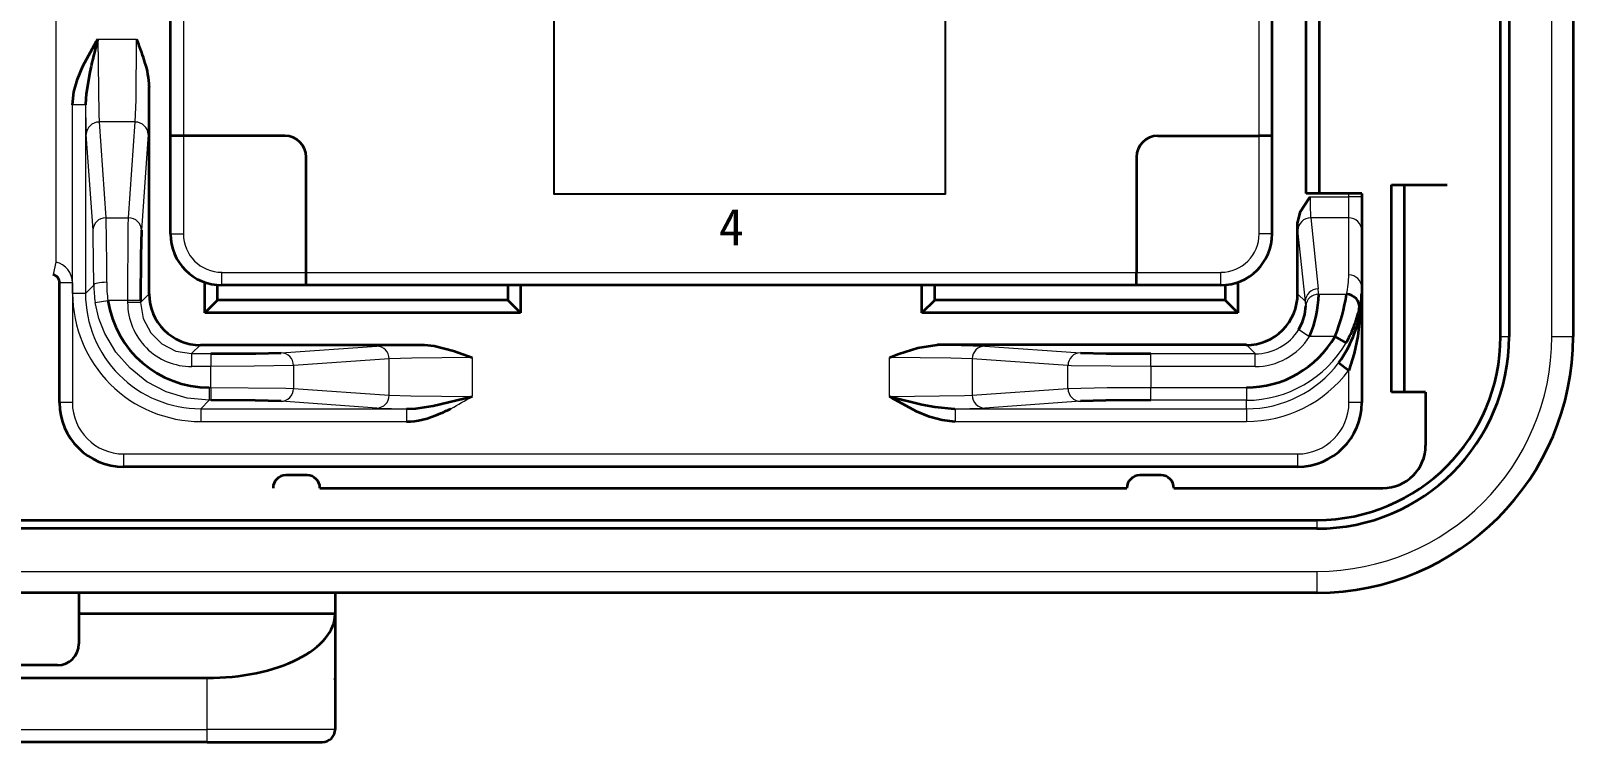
# Model space of a CAD drawing. Header units: millimetres. Extents: x 17 to 3784, y 12 to 1382.
# Drawn here: x 994.55 to 1005.16, y 1071.1 to 1075.99 of the extents above; entities that cross this region are included whole.
import ezdxf

# ---------------------------------------------------------------- set-up
doc = ezdxf.new("R2010")
doc.units = ezdxf.units.MM
doc.layers.add('0层_1', color=7, linetype='Continuous', lineweight=25)
doc.styles.add('FangSong_GB2312_Style', font='simfang.ttf')

msp = doc.modelspace()

# ---------------------------------------------------------------- linework, layer by layer
at = {"color": 0, "lineweight": 13}
for p, q in [((1005.017, 1073.891), (1005.017, 1104.155)), ((995.188, 1073.083), (1003.268, 1073.083)), ((956.86, 1072.275), (1003.401, 1072.275))]:
    msp.add_line(p, q, dxfattribs=at)
at = {"color": 0, "lineweight": 35}
for p, q in [((1005.164, 1104.155), (1005.164, 1073.891)), ((1004.665, 1073.891), (1004.665, 1094.929)), ((1004.723, 1094.929), (1004.723, 1073.891)), ((1003.268, 1072.995), (995.188, 1072.995)), ((951.688, 1072.628), (1003.401, 1072.628)), ((1003.401, 1072.569), (951.688, 1072.569)), ((1003.401, 1072.128), (956.86, 1072.128))]:
    msp.add_line(p, q, dxfattribs=at)
at = {"color": 0, "lineweight": 13, "ltscale": 0.197929}
msp.add_line((994.722, 1076.729), (994.722, 1074.403), dxfattribs=at)
at = {"color": 0, "lineweight": 35, "ltscale": 0.11375}
msp.add_line((995.511, 1075.272), (995.511, 1076.609), dxfattribs=at)
at = {"color": 0, "lineweight": 13, "ltscale": 0.11375}
msp.add_line((995.599, 1076.609), (995.599, 1075.272), dxfattribs=at)
at = {"color": 0, "lineweight": 13, "ltscale": 0.09125}
msp.add_line((1003.003, 1075.272), (1003.003, 1076.345), dxfattribs=at)
at = {"color": 0, "lineweight": 35, "ltscale": 0.09125}
msp.add_line((1003.091, 1076.345), (1003.091, 1075.272), dxfattribs=at)
at = {"color": 0, "lineweight": 35, "ltscale": 0.125}
msp.add_line((1003.327, 1074.876), (1003.327, 1076.345), dxfattribs=at)
at = {"color": 0, "lineweight": 35, "ltscale": 0.1175}
msp.add_line((1003.415, 1076.257), (1003.415, 1074.876), dxfattribs=at)
at = {"color": 0, "lineweight": 13, "ltscale": 0.02276}
for p, q in [((995.01, 1075.937), (995.277, 1075.937)), ((997.586, 1073.746), (997.586, 1073.479)), ((1000.458, 1073.479), (1000.458, 1073.746))]:
    msp.add_line(p, q, dxfattribs=at)
at = {"color": 0, "lineweight": 35, "ltscale": 0.003687}
msp.add_line((994.964, 1075.752), (994.955, 1075.71), dxfattribs=at)
at = {"color": 0, "lineweight": 13, "ltscale": 0.027627}
for p, q in [((995.364, 1075.606), (995.357, 1075.281)), ((1000.789, 1073.833), (1001.114, 1073.825))]:
    msp.add_line(p, q, dxfattribs=at)
at = {"color": 0, "lineweight": 35, "ltscale": 0.00037384}
msp.add_line((995.364, 1075.61), (995.364, 1075.606), dxfattribs=at)
at = {"color": 0, "lineweight": 35, "ltscale": 0.12088}
msp.add_line((995.364, 1074.185), (995.364, 1075.606), dxfattribs=at)
at = {"color": 0, "lineweight": 13, "ltscale": 0.11048}
for p, q in [((994.837, 1074.187), (994.837, 1075.485)), ((994.925, 1075.485), (994.925, 1074.187))]:
    msp.add_line(p, q, dxfattribs=at)
at = {"color": 0, "lineweight": 13, "ltscale": 0.007498}
for p, q in [((994.925, 1075.485), (994.837, 1075.485)), ((994.925, 1074.187), (994.837, 1074.187)), ((995.304, 1074.138), (995.216, 1074.138)), ((995.304, 1074.125), (995.216, 1074.125)), ((1003.275, 1073.939), (1003.349, 1073.892))]:
    msp.add_line(p, q, dxfattribs=at)
at = {"color": 0, "lineweight": 35, "ltscale": 0.000237318}
msp.add_line((994.925, 1075.489), (994.925, 1075.486), dxfattribs=at)
at = {"color": 0, "lineweight": 13, "ltscale": 0.0562}
for p, q in [((995.019, 1075.367), (995.065, 1074.708)), ((995.222, 1074.708), (995.268, 1075.367)), ((994.977, 1074.622), (994.931, 1075.281)), ((995.357, 1075.281), (995.311, 1074.622)), ((1001.114, 1073.825), (1001.773, 1073.779)), ((997.016, 1073.737), (996.357, 1073.691)), ((996.357, 1073.533), (997.016, 1073.487)), ((1001.773, 1073.445), (1001.114, 1073.399))]:
    msp.add_line(p, q, dxfattribs=at)
at = {"color": 0, "lineweight": 13, "ltscale": 0.02124}
msp.add_line((995.268, 1075.367), (995.019, 1075.367), dxfattribs=at)
at = {"color": 0, "lineweight": 35, "ltscale": 0.0575}
for p, q in [((995.511, 1074.597), (995.511, 1075.272)), ((1003.091, 1075.272), (1003.091, 1074.597))]:
    msp.add_line(p, q, dxfattribs=at)
at = {"color": 0, "lineweight": 35, "ltscale": 0.0075}
for p, q in [((995.599, 1075.272), (995.511, 1075.272)), ((1003.091, 1075.272), (1003.003, 1075.272)), ((996.444, 1074.244), (996.444, 1074.332)), ((1002.159, 1074.244), (1002.159, 1074.332)), ((1003.602, 1073.848), (1003.526, 1073.892)), ((1003.55, 1073.711), (1003.62, 1073.658))]:
    msp.add_line(p, q, dxfattribs=at)
at = {"color": 0, "lineweight": 35, "ltscale": 0.059375}
for p, q in [((996.297, 1075.272), (995.599, 1075.272)), ((1002.306, 1075.272), (1003.003, 1075.272))]:
    msp.add_line(p, q, dxfattribs=at)
at = {"color": 0, "lineweight": 13, "ltscale": 0.0575}
for p, q in [((995.599, 1075.272), (995.599, 1074.597)), ((1003.003, 1074.597), (1003.003, 1075.272))]:
    msp.add_line(p, q, dxfattribs=at)
at = {"color": 0, "lineweight": 35, "ltscale": 0.0675}
for p, q in [((996.444, 1074.332), (996.444, 1075.125)), ((1002.159, 1075.125), (1002.159, 1074.332)), ((996.643, 1071.982), (996.643, 1071.188)), ((995.762, 1071.1), (996.555, 1071.1))]:
    msp.add_line(p, q, dxfattribs=at)
at = {"color": 0, "lineweight": 35, "ltscale": 0.025}
for p, q in [((1003.62, 1074.876), (1003.327, 1074.876)), ((1004.002, 1074.934), (1004.296, 1074.934))]:
    msp.add_line(p, q, dxfattribs=at)
at = {"color": 0, "lineweight": 13, "ltscale": 0.00191}
msp.add_line((1003.62, 1074.853), (1003.62, 1074.876), dxfattribs=at)
at = {"color": 0, "lineweight": 35, "ltscale": 0.007501}
for p, q in [((1003.709, 1074.876), (1003.62, 1074.876)), ((1003.914, 1074.934), (1004.002, 1074.934)), ((1004.002, 1073.509), (1003.914, 1073.509))]:
    msp.add_line(p, q, dxfattribs=at)
at = {"color": 0, "lineweight": 35, "ltscale": 0.00191}
msp.add_line((1003.709, 1074.876), (1003.709, 1074.853), dxfattribs=at)
at = {"color": 0, "lineweight": 35, "ltscale": 0.12125}
for p, q in [((1003.914, 1073.509), (1003.914, 1074.934)), ((1004.002, 1074.934), (1004.002, 1073.509))]:
    msp.add_line(p, q, dxfattribs=at)
at = {"color": 0, "lineweight": 13, "ltscale": 0.022629}
msp.add_line((1003.354, 1074.853), (1003.62, 1074.853), dxfattribs=at)
at = {"color": 0, "lineweight": 13, "ltscale": 0.01233}
msp.add_line((1003.62, 1074.708), (1003.62, 1074.853), dxfattribs=at)
at = {"color": 0, "lineweight": 13, "ltscale": 0.007501}
for p, q in [((1003.709, 1074.853), (1003.62, 1074.853)), ((1003.709, 1073.436), (1003.62, 1073.436))]:
    msp.add_line(p, q, dxfattribs=at)
at = {"color": 0, "lineweight": 35, "ltscale": 0.019728}
msp.add_line((1003.709, 1074.853), (1003.709, 1074.621), dxfattribs=at)
at = {"color": 0, "lineweight": 13, "ltscale": 0.013409}
msp.add_line((995.065, 1074.708), (995.222, 1074.708), dxfattribs=at)
at = {"color": 0, "lineweight": 35, "ltscale": 0.041337}
msp.add_line((1003.268, 1074.185), (1003.268, 1074.671), dxfattribs=at)
at = {"color": 0, "lineweight": 13, "ltscale": 0.041868}
msp.add_line((1003.358, 1074.708), (1003.409, 1074.219), dxfattribs=at)
at = {"color": 0, "lineweight": 13, "ltscale": 0.022337}
msp.add_line((1003.62, 1074.708), (1003.358, 1074.708), dxfattribs=at)
at = {"color": 0, "lineweight": 13, "ltscale": 0.033438}
msp.add_line((1003.62, 1074.315), (1003.62, 1074.708), dxfattribs=at)
at = {"color": 0, "lineweight": 13, "ltscale": 0.0075}
for p, q in [((995.511, 1074.597), (995.599, 1074.597)), ((1003.091, 1074.597), (1003.003, 1074.597)), ((994.722, 1074.403), (994.702, 1074.317)), ((994.835, 1074.26), (994.747, 1074.26)), ((995.863, 1074.244), (995.863, 1074.332)), ((1002.739, 1074.244), (1002.739, 1074.332)), ((994.835, 1073.436), (994.747, 1073.436)), ((995.188, 1073.083), (995.188, 1072.995)), ((1003.268, 1073.083), (1003.268, 1072.995)), ((995.762, 1071.1), (995.762, 1071.188))]:
    msp.add_line(p, q, dxfattribs=at)
at = {"color": 0, "lineweight": 13, "ltscale": 0.041867}
msp.add_line((1003.321, 1074.132), (1003.27, 1074.621), dxfattribs=at)
at = {"color": 0, "lineweight": 35, "ltscale": 0.033438}
msp.add_line((1003.709, 1074.621), (1003.709, 1074.228), dxfattribs=at)
at = {"color": 0, "lineweight": 35, "ltscale": 0.070116}
msp.add_line((994.747, 1073.436), (994.747, 1074.26), dxfattribs=at)
at = {"color": 0, "lineweight": 13, "ltscale": 0.070116}
msp.add_line((994.835, 1074.26), (994.835, 1073.436), dxfattribs=at)
at = {"color": 0, "lineweight": 13, "ltscale": 0.007017}
msp.add_line((994.925, 1074.187), (994.983, 1074.245), dxfattribs=at)
at = {"color": 0, "lineweight": 35, "ltscale": 0.017966}
for p, q in [((995.746, 1074.053), (995.746, 1074.264)), ((1002.856, 1074.264), (1002.856, 1074.053))]:
    msp.add_line(p, q, dxfattribs=at)
at = {"color": 0, "lineweight": 35, "ltscale": 0.008855}
for p, q in [((995.834, 1074.141), (995.834, 1074.245)), ((1002.768, 1074.245), (1002.768, 1074.141))]:
    msp.add_line(p, q, dxfattribs=at)
at = {"color": 0, "lineweight": 13, "ltscale": 0.049374}
for p, q in [((995.863, 1074.332), (996.444, 1074.332)), ((1002.159, 1074.332), (1002.739, 1074.332))]:
    msp.add_line(p, q, dxfattribs=at)
at = {"color": 0, "lineweight": 35, "ltscale": 0.049374}
for p, q in [((996.444, 1074.244), (995.863, 1074.244)), ((1002.739, 1074.244), (1002.159, 1074.244))]:
    msp.add_line(p, q, dxfattribs=at)
at = {"color": 0, "lineweight": 13, "ltscale": 0.48625}
msp.add_line((996.444, 1074.332), (1002.159, 1074.332), dxfattribs=at)
at = {"color": 0, "lineweight": 35, "ltscale": 0.48625}
msp.add_line((1002.159, 1074.244), (996.444, 1074.244), dxfattribs=at)
at = {"color": 0, "lineweight": 35, "ltscale": 0.00875}
for p, q in [((997.832, 1074.244), (997.832, 1074.141)), ((1000.77, 1074.141), (1000.77, 1074.244))]:
    msp.add_line(p, q, dxfattribs=at)
at = {"color": 0, "lineweight": 35, "ltscale": 0.01625}
for p, q in [((997.92, 1074.244), (997.92, 1074.053)), ((1000.682, 1074.053), (1000.682, 1074.244))]:
    msp.add_line(p, q, dxfattribs=at)
at = {"color": 0, "lineweight": 13, "ltscale": 0.007497}
msp.add_line((994.993, 1074.124), (995.08, 1074.138), dxfattribs=at)
at = {"color": 0, "lineweight": 13, "ltscale": 0.011588}
msp.add_line((995.216, 1074.138), (995.08, 1074.138), dxfattribs=at)
at = {"color": 0, "lineweight": 13, "ltscale": 0.001073}
for p, q in [((995.216, 1074.125), (995.216, 1074.138)), ((995.304, 1074.138), (995.304, 1074.125))]:
    msp.add_line(p, q, dxfattribs=at)
at = {"color": 0, "lineweight": 13, "ltscale": 0.007224}
for p, q in [((995.304, 1074.125), (995.364, 1074.185)), ((995.716, 1073.833), (995.656, 1073.773))]:
    msp.add_line(p, q, dxfattribs=at)
at = {"color": 0, "lineweight": 35, "ltscale": 0.010606}
for p, q in [((995.834, 1074.141), (995.746, 1074.053)), ((997.92, 1074.053), (997.832, 1074.141)), ((1002.856, 1074.053), (1002.768, 1074.141))]:
    msp.add_line(p, q, dxfattribs=at)
at = {"color": 0, "lineweight": 35, "ltscale": 0.170001}
msp.add_line((997.832, 1074.141), (995.834, 1074.141), dxfattribs=at)
at = {"color": 0, "lineweight": 35, "ltscale": 0.010607}
msp.add_line((1000.77, 1074.141), (1000.682, 1074.053), dxfattribs=at)
at = {"color": 0, "lineweight": 35, "ltscale": 0.17}
msp.add_line((1002.768, 1074.141), (1000.77, 1074.141), dxfattribs=at)
at = {"color": 0, "lineweight": 13, "ltscale": 0.006397}
msp.add_line((1003.268, 1074.185), (1003.321, 1074.132), dxfattribs=at)
at = {"color": 0, "lineweight": 13, "ltscale": 0.002588}
msp.add_line((1003.324, 1074.102), (1003.321, 1074.132), dxfattribs=at)
at = {"color": 0, "lineweight": 13, "ltscale": 0.016432}
msp.add_line((1003.412, 1074.182), (1003.605, 1074.182), dxfattribs=at)
at = {"color": 0, "lineweight": 35, "ltscale": 0.003914}
msp.add_line((1003.708, 1074.138), (1003.709, 1074.184), dxfattribs=at)
at = {"color": 0, "lineweight": 35, "ltscale": 0.003793}
msp.add_line((1003.709, 1074.228), (1003.709, 1074.184), dxfattribs=at)
at = {"color": 0, "lineweight": 35, "ltscale": 0.06363}
msp.add_line((1003.709, 1074.184), (1003.709, 1073.436), dxfattribs=at)
at = {"color": 0, "lineweight": 35, "ltscale": 0.185001}
for p, q in [((997.92, 1074.053), (995.746, 1074.053)), ((1002.856, 1074.053), (1000.682, 1074.053))]:
    msp.add_line(p, q, dxfattribs=at)
at = {"color": 0, "lineweight": 13, "ltscale": 9.70014e-05}
msp.add_line((1003.324, 1074.101), (1003.324, 1074.102), dxfattribs=at)
at = {"color": 0, "lineweight": 35, "ltscale": 0.001608}
msp.add_line((1003.689, 1074.069), (1003.685, 1074.051), dxfattribs=at)
at = {"color": 0, "lineweight": 35, "ltscale": 0.000962837}
msp.add_line((1003.689, 1074.069), (1003.692, 1074.08), dxfattribs=at)
at = {"color": 0, "lineweight": 35, "ltscale": 0.130881}
msp.add_line((995.716, 1073.833), (997.255, 1073.833), dxfattribs=at)
at = {"color": 0, "lineweight": 13, "ltscale": 0.056199}
for p, q in [((996.271, 1073.779), (996.93, 1073.825)), ((1001.687, 1073.691), (1001.028, 1073.737)), ((1001.028, 1073.487), (1001.687, 1073.533)), ((996.93, 1073.399), (996.271, 1073.445))]:
    msp.add_line(p, q, dxfattribs=at)
at = {"color": 0, "lineweight": 35, "ltscale": 0.000262456}
msp.add_line((997.255, 1073.833), (997.258, 1073.833), dxfattribs=at)
at = {"color": 0, "lineweight": 35, "ltscale": 0.000263981}
msp.add_line((1000.786, 1073.833), (1000.789, 1073.833), dxfattribs=at)
at = {"color": 0, "lineweight": 35, "ltscale": 0.180881}
msp.add_line((1002.915, 1073.833), (1000.789, 1073.833), dxfattribs=at)
at = {"color": 0, "lineweight": 13, "ltscale": 0.007223}
msp.add_line((1002.975, 1073.773), (1002.915, 1073.833), dxfattribs=at)
at = {"color": 0, "lineweight": 13, "ltscale": 0.014995}
msp.add_line((1003.526, 1073.892), (1003.349, 1073.892), dxfattribs=at)
at = {"color": 0, "lineweight": 35, "ltscale": 0.003594}
msp.add_line((1003.609, 1073.802), (1003.629, 1073.84), dxfattribs=at)
at = {"color": 0, "lineweight": 13, "ltscale": 0.005}
for p, q in [((1004.665, 1073.891), (1004.723, 1073.891)), ((1003.401, 1072.628), (1003.401, 1072.569))]:
    msp.add_line(p, q, dxfattribs=at)
at = {"color": 0, "lineweight": 13, "ltscale": 0.0125}
for p, q in [((1005.017, 1073.891), (1005.164, 1073.891)), ((1003.401, 1072.275), (1003.401, 1072.128))]:
    msp.add_line(p, q, dxfattribs=at)
at = {"color": 0, "lineweight": 13, "ltscale": 0.007499}
for p, q in [((995.656, 1073.773), (995.656, 1073.684)), ((995.787, 1073.773), (995.787, 1073.684)), ((1002.257, 1073.684), (1002.257, 1073.773)), ((1002.975, 1073.684), (1002.975, 1073.773)), ((995.776, 1073.54), (995.776, 1073.452)), ((995.787, 1073.54), (995.787, 1073.452)), ((1002.257, 1073.452), (1002.257, 1073.54)), ((1002.915, 1073.54), (1002.915, 1073.452)), ((995.718, 1073.393), (995.718, 1073.305)), ((997.134, 1073.393), (997.134, 1073.305)), ((1000.91, 1073.393), (1000.91, 1073.305)), ((1002.915, 1073.393), (1002.915, 1073.305))]:
    msp.add_line(p, q, dxfattribs=at)
at = {"color": 0, "lineweight": 13, "ltscale": 0.011075}
for p, q in [((995.656, 1073.773), (995.787, 1073.773)), ((995.787, 1073.684), (995.656, 1073.684))]:
    msp.add_line(p, q, dxfattribs=at)
at = {"color": 0, "lineweight": 13, "ltscale": 0.021239}
for p, q in [((997.016, 1073.487), (997.016, 1073.737)), ((1001.028, 1073.737), (1001.028, 1073.487))]:
    msp.add_line(p, q, dxfattribs=at)
at = {"color": 0, "lineweight": 13, "ltscale": 0.061073}
for p, q in [((1002.257, 1073.773), (1002.975, 1073.773)), ((1002.975, 1073.684), (1002.257, 1073.684))]:
    msp.add_line(p, q, dxfattribs=at)
at = {"color": 0, "lineweight": 13, "ltscale": 0.012286}
for p, q in [((995.787, 1073.54), (995.787, 1073.684)), ((1002.257, 1073.684), (1002.257, 1073.54))]:
    msp.add_line(p, q, dxfattribs=at)
at = {"color": 0, "lineweight": 13, "ltscale": 0.013411}
for p, q in [((996.357, 1073.691), (996.357, 1073.533)), ((1001.687, 1073.533), (1001.687, 1073.691))]:
    msp.add_line(p, q, dxfattribs=at)
at = {"color": 0, "lineweight": 13, "ltscale": 0.018884}
msp.add_line((1003.62, 1073.436), (1003.62, 1073.658), dxfattribs=at)
at = {"color": 0, "lineweight": 13, "ltscale": 0.000863647}
for p, q in [((995.776, 1073.54), (995.787, 1073.54)), ((995.787, 1073.452), (995.776, 1073.452))]:
    msp.add_line(p, q, dxfattribs=at)
at = {"color": 0, "lineweight": 13, "ltscale": 0.055962}
for p, q in [((1002.257, 1073.54), (1002.915, 1073.54)), ((1002.915, 1073.452), (1002.257, 1073.452))]:
    msp.add_line(p, q, dxfattribs=at)
at = {"color": 0, "lineweight": 35, "ltscale": 0.0125}
for p, q in [((1004.149, 1073.509), (1004.002, 1073.509)), ((996.451, 1072.936), (996.304, 1072.936)), ((1002.328, 1072.936), (1002.181, 1072.936))]:
    msp.add_line(p, q, dxfattribs=at)
at = {"color": 0, "lineweight": 35, "ltscale": 0.03125}
msp.add_line((1004.149, 1073.509), (1004.149, 1073.142), dxfattribs=at)
at = {"color": 0, "lineweight": 13, "ltscale": 0.007042}
msp.add_line((995.776, 1073.452), (995.718, 1073.393), dxfattribs=at)
at = {"color": 0, "lineweight": 13, "ltscale": 0.12048}
for p, q in [((995.718, 1073.393), (997.134, 1073.393)), ((997.134, 1073.305), (995.718, 1073.305))]:
    msp.add_line(p, q, dxfattribs=at)
at = {"color": 0, "lineweight": 35, "ltscale": 0.000236542}
msp.add_line((997.135, 1073.393), (997.138, 1073.393), dxfattribs=at)
at = {"color": 0, "lineweight": 35, "ltscale": 0.000238068}
msp.add_line((1000.906, 1073.393), (1000.909, 1073.393), dxfattribs=at)
at = {"color": 0, "lineweight": 13, "ltscale": 0.170598}
for p, q in [((1000.91, 1073.393), (1002.915, 1073.393)), ((1002.915, 1073.305), (1000.91, 1073.305))]:
    msp.add_line(p, q, dxfattribs=at)
at = {"color": 0, "lineweight": 13, "ltscale": 0.004979}
msp.add_line((1002.915, 1073.393), (1002.915, 1073.452), dxfattribs=at)
at = {"color": 0, "lineweight": 35, "ltscale": 0.472501}
msp.add_line((996.539, 1072.848), (1002.093, 1072.848), dxfattribs=at)
at = {"color": 0, "lineweight": 35, "ltscale": 0.122501}
msp.add_line((1002.416, 1072.848), (1003.855, 1072.848), dxfattribs=at)
at = {"color": 0, "lineweight": 35, "ltscale": 0.012501}
for p, q in [((994.88, 1072.128), (994.88, 1071.982)), ((996.643, 1072.128), (996.643, 1071.982))]:
    msp.add_line(p, q, dxfattribs=at)
at = {"color": 0, "lineweight": 35, "ltscale": 0.0175}
msp.add_line((994.88, 1071.982), (994.88, 1071.776), dxfattribs=at)
at = {"color": 0, "lineweight": 35, "ltscale": 0.15}
msp.add_line((996.643, 1071.982), (994.88, 1071.982), dxfattribs=at)
at = {"color": 0, "lineweight": 35, "ltscale": 0.175}
msp.add_line((994.733, 1071.629), (992.677, 1071.629), dxfattribs=at)
at = {"color": 0, "lineweight": 35, "ltscale": 0.35}
for p, q in [((995.762, 1071.541), (991.648, 1071.541)), ((995.762, 1071.1), (991.648, 1071.1))]:
    msp.add_line(p, q, dxfattribs=at)
at = {"color": 0, "lineweight": 13, "ltscale": 0.03}
msp.add_line((995.762, 1071.188), (995.762, 1071.541), dxfattribs=at)
at = {"color": 0, "lineweight": 35, "ltscale": 0.001109}
msp.add_line((996.643, 1071.528), (996.643, 1071.541), dxfattribs=at)
at = {"color": 0, "lineweight": 13, "ltscale": 0.35}
msp.add_line((991.648, 1071.188), (995.762, 1071.188), dxfattribs=at)
at = {"color": 0, "lineweight": 13, "ltscale": 0.075}
msp.add_line((996.643, 1071.188), (995.762, 1071.188), dxfattribs=at)
at = {"color": 0, "lineweight": 35}
for points in [[(994.837, 1075.485), (994.846, 1075.574), (994.87, 1075.661), (994.907, 1075.751), (995.002, 1075.923), (995.01, 1075.937)], [(994.955, 1075.71), (994.929, 1075.56), (994.925, 1075.489)], [(1003.268, 1074.671), (1003.287, 1074.75), (1003.342, 1074.837), (1003.354, 1074.853)], [(995.311, 1074.622), (995.306, 1074.445), (995.304, 1074.138)], [(1003.708, 1074.138), (1003.683, 1073.893), (1003.657, 1073.773), (1003.62, 1073.658)], [(1003.275, 1073.939), (1003.301, 1073.992), (1003.317, 1074.043), (1003.324, 1074.101)], [(997.258, 1073.833), (997.325, 1073.827), (997.457, 1073.793), (997.586, 1073.746)], [(1000.458, 1073.746), (1000.523, 1073.771), (1000.653, 1073.813), (1000.786, 1073.833)], [(995.787, 1073.773), (996.097, 1073.774), (996.271, 1073.779)], [(1001.773, 1073.779), (1001.951, 1073.774), (1002.257, 1073.773)], [(996.271, 1073.445), (996.094, 1073.45), (995.787, 1073.452)], [(997.138, 1073.393), (997.199, 1073.396), (997.319, 1073.415), (997.586, 1073.479)], [(1000.91, 1073.305), (1000.821, 1073.315), (1000.734, 1073.339), (1000.644, 1073.376), (1000.472, 1073.47), (1000.458, 1073.479)], [(1000.458, 1073.479), (1000.681, 1073.424), (1000.77, 1073.407), (1000.906, 1073.393)], [(1002.257, 1073.452), (1001.947, 1073.45), (1001.773, 1073.445)]]:
    msp.add_lwpolyline(points, dxfattribs=at)
at = {"color": 0, "lineweight": 13}
for points in [[(995.01, 1075.937), (995.016, 1075.421), (995.019, 1075.367)], [(995.268, 1075.367), (995.274, 1075.516), (995.277, 1075.937)], [(995.065, 1074.708), (995.071, 1074.395), (995.071, 1074.264)], [(995.216, 1074.138), (995.22, 1074.653), (995.222, 1074.708)], [(994.983, 1074.245), (994.978, 1074.585), (994.977, 1074.622)], [(995.776, 1073.452), (995.625, 1073.467), (995.481, 1073.511), (995.348, 1073.58), (995.232, 1073.672), (995.134, 1073.784), (995.058, 1073.912), (995.018, 1074.015), (994.993, 1074.124)], [(995.304, 1074.125), (995.322, 1074.015), (995.374, 1073.917), (995.451, 1073.84), (995.548, 1073.79), (995.656, 1073.773)], [(997.586, 1073.746), (997.171, 1073.743), (997.016, 1073.737)], [(1001.028, 1073.737), (1000.88, 1073.742), (1000.458, 1073.746)], [(996.357, 1073.691), (996.087, 1073.686), (995.787, 1073.684)], [(1002.257, 1073.684), (1001.709, 1073.69), (1001.687, 1073.691)], [(995.787, 1073.54), (996.303, 1073.535), (996.357, 1073.533)], [(1001.687, 1073.533), (1001.957, 1073.539), (1002.257, 1073.54)], [(997.016, 1073.487), (997.165, 1073.482), (997.586, 1073.479)], [(1000.458, 1073.479), (1000.974, 1073.485), (1001.028, 1073.487)]]:
    msp.add_lwpolyline(points, dxfattribs=at)
at = {"color": 0, "lineweight": 35}
for centre, radius, start, end in [((1004.205, 1073.565), 9.496, 165.5353, 166.6811), ((991.723, 1074.553), 3.815, 19.7868, 21.27), ((994.329, 1075.478), 1.049, 16.5568, 20.4484), ((994.743, 1075.585), 0.622, 2.3575, 17.9915), ((996.297, 1075.125), 0.147, 0, 90), ((1002.306, 1075.125), 0.147, 90, 180), ((995.863, 1074.597), 0.353, 180, 270), ((1002.739, 1074.597), 0.353, 270, 0), ((994.688, 1074.26), 0.0588, 0, 76.7953), ((995.776, 1074.245), 0.705, 188.7585, 270.001), ((995.716, 1074.185), 0.353, 179.9973, 269.9973), ((1002.915, 1074.185), 0.353, 269.996, 0.004), ((1002.638, 1074.197), 0.775, 336.8031, 358.8731), ((1002.298, 1074.383), 1.322, 338.227, 351.2779), ((1003.605, 1074.094), 0.088, 350.9573, 90.087), ((1002.928, 1074.184), 0.78, 349.6826, 359.9981), ((1002.922, 1074.185), 0.786, 333.9488, 349.6659), ((1002.808, 1074.287), 0.908, 336.6623, 344.9234), ((1002.985, 1074.209), 0.715, 329.6612, 336.7687), ((1002.915, 1074.245), 0.705, 270.0019, 329.9626), ((1003.401, 1073.891), 1.263, 270, 0), ((1003.401, 1073.891), 1.322, 270, 0), ((1003.401, 1073.891), 1.763, 270, 0), ((1002.908, 1074.193), 0.803, 323.1227, 330.914), ((995.188, 1073.436), 0.441, 180, 270), ((996.83, 1074.605), 1.355, 293.5133, 296.795), ((1003.268, 1073.436), 0.441, 270, 0), ((1003.855, 1073.142), 0.294, 270, 0), ((996.304, 1072.848), 0.0881, 90, 180), ((996.451, 1072.848), 0.0881, 360, 90), ((1002.181, 1072.848), 0.0881, 90, 180), ((1002.328, 1072.848), 0.0881, 360, 90), ((994.733, 1071.776), 0.147, 270, 360), ((996.555, 1071.188), 0.0881, 270, 360)]:
    msp.add_arc(centre, radius, start, end, dxfattribs=at)
at = {"color": 0, "lineweight": 13}
for centre, radius, start, end in [((1000.045, 1075.524), 5.12, 180.4275, 182.7219), ((1005.361, 1074.82), 2.007, 179.0634, 183.2024), ((1004.18, 1074.679), 0.912, 180.4743, 183.6211), ((995.863, 1074.597), 0.264, 180, 270), ((1002.739, 1074.597), 0.264, 270, 0), ((994.688, 1074.26), 0.147, 360, 76.7953), ((995.792, 1074.248), 0.809, 180.1989, 188.7706), ((996.074, 1074.268), 1.003, 180.2108, 187.435), ((1003.039, 1074.316), 0.581, 346.7178, 359.98), ((995.718, 1074.187), 0.881, 179.9961, 270.0039), ((995.718, 1074.187), 0.793, 179.9933, 270.0067), ((1003.411, 1074.094), 0.0878, 89.6722, 175.0889), ((1002.859, 1074.161), 0.553, 2.1557, 5.9862), ((1003.04, 1074.229), 0.668, 346.9233, 359.9823), ((995.656, 1074.125), 0.441, 179.9961, 270.0039), ((1002.974, 1074.128), 0.356, 270.2594, 327.8293), ((997.265, 1065.606), 8.226, 90.0681, 92.3351), ((996.928, 1073.738), 0.0873, 359.3172, 88.6892), ((1002.911, 1074.252), 0.8, 270.287, 329.6757), ((1002.975, 1074.125), 0.441, 269.9966, 328.0971), ((1003.401, 1073.891), 1.616, 270, 360), ((996.269, 1073.692), 0.0873, 359.3209, 88.6944), ((1002.912, 1074.193), 0.8, 270.2282, 322.911), ((1002.915, 1074.187), 0.881, 270.0014, 323.1361), ((995.188, 1073.436), 0.353, 180, 270), ((997.171, 1078.462), 5.069, 267.2717, 269.5768), ((996.321, 1075.508), 2.391, 297.9324, 301.929), ((1000.871, 1078.541), 5.148, 270.419, 272.7011), ((1003.268, 1073.436), 0.353, 270, 0)]:
    msp.add_arc(centre, radius, start, end, dxfattribs=at)
for centre, major_axis, ratio, start_param, end_param in [((995.019, 1075.281), (0.0879, 0.0061), 0.970003, 1.503174, 3.069737), ((995.268, 1075.281), (0.0879, -0.0061), 0.970003, 0.071855, 1.638419), ((995.065, 1074.622), (0.0879, 0.0061), 0.970003, 1.503174, 3.069737), ((995.222, 1074.622), (0.0879, -0.0061), 0.970003, 0.071855, 1.638419), ((1003.358, 1074.621), (0.0877, 0.0092), 0.986248, 1.467871, 3.035798), ((1003.62, 1074.621), (0.0881, 0), 0.986394, 6.283185, 7.853982), ((995.071, 1074.245), (0.0881, 0.0003), 0.214567, 1.569974, 3.123723), ((1003.62, 1074.228), (-0.0881, 0), 0.986394, 3.141593, 4.712389), ((1003.409, 1074.132), (0.0877, 0.0092), 0.986248, 1.467871, 3.035798), ((1001.114, 1073.737), (-0.0061, -0.0879), 0.970003, 3.213448, 4.780012), ((1001.773, 1073.691), (-0.0061, -0.0879), 0.970003, 3.213448, 4.780012), ((996.271, 1073.533), (0.0061, 0.0879), 0.970003, 3.213448, 4.780012), ((1001.773, 1073.533), (-0.0061, 0.0879), 0.970003, 1.503174, 3.069737), ((996.93, 1073.487), (0.0061, 0.0879), 0.970003, 3.213448, 4.780012), ((1001.114, 1073.487), (0.0061, -0.0879), 0.970003, 4.644766, 6.21133)]:
    msp.add_ellipse(centre, major_axis=major_axis, ratio=ratio, start_param=start_param, end_param=end_param, dxfattribs=at)
at = {"color": 0, "lineweight": 35}
for centre, major_axis, ratio, start_param, end_param in [((1160.409, 1466.706), (-163.406, -393.376), 0.027127, 0.011316, 0.028346), ((995.762, 1071.982), (-0.881, 0), 0.5, 1.570796, 3.141593)]:
    msp.add_ellipse(centre, major_axis=major_axis, ratio=ratio, start_param=start_param, end_param=end_param, dxfattribs=at)
at = {"layer": '0层_1', "color": 0, "lineweight": -2}
msp.add_lwpolyline([(998.149, 1076.519), (998.149, 1074.872), (1000.845, 1074.872), (1000.845, 1076.519)], close=True, dxfattribs=at)

# ---------------------------------------------------------------- texts
at = {"color": 0, "linetype": 'Continuous', "style": 'FangSong_GB2312_Style'}
msp.add_text('4', height=0.253, dxfattribs=at).set_placement((999.284, 1074.518))

doc.saveas('drawing.dxf')
